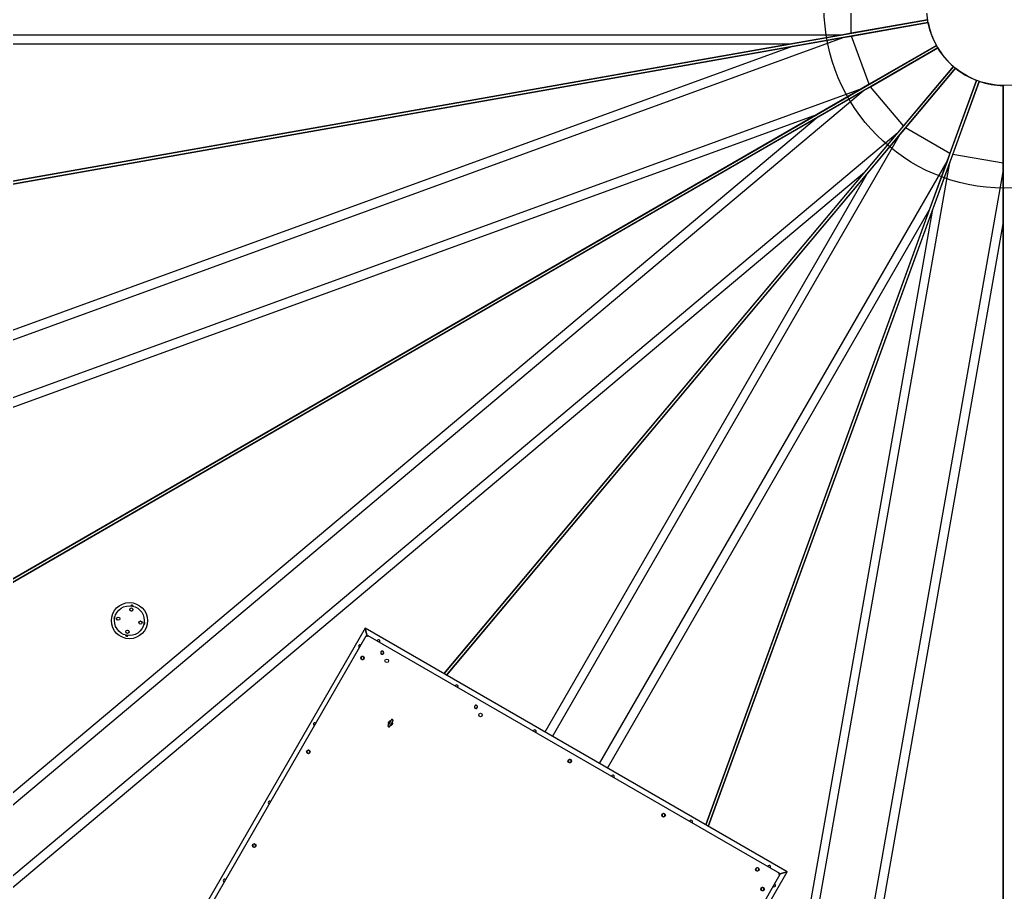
# Model space of a CAD drawing. Header units: millimetres. Extents: x 0 to 59400, y 0 to 42000.
# Drawn here: x 44127 to 49588, y 26406 to 31239 of the extents above; entities that cross this region are included whole.
import ezdxf

# ---------------------------------------------------------------- set-up
doc = ezdxf.new("R2010")
doc.units = ezdxf.units.MM
doc.header["$LTSCALE"] = 100
doc.layers.add('Sketch Geometry', color=7, linetype='Continuous', lineweight=18)
doc.layers.add('Visible', color=7, linetype='Continuous', lineweight=25)

msp = doc.modelspace()

# ---------------------------------------------------------------- linework, layer by layer
at = {"layer": 'Sketch Geometry'}
msp.add_circle((49584.05, 31306.07), 8095.14, dxfattribs=at)
at = {"layer": 'Visible', "color": 9, "true_color": 0xc0c0c0}
for p, q in [((48733.36, 31164.2), (48733.36, 31447.95)), ((48733.36, 31164.2), (48733.36, 31447.95)), ((41871.62, 29954.29), (49157.39, 31238.97)), ((49157.39, 31238.97), (48733.36, 31164.2)), ((49160.17, 31223.21), (41874.4, 29938.53)), ((48736.14, 31148.44), (49160.17, 31223.21)), ((42182.72, 31156.07), (48687.29, 31156.07)), ((42577.77, 28915.62), (48690.07, 31140.32)), ((48687.29, 31156.07), (48403.73, 31106.07)), ((48406.51, 31090.32), (48690.07, 31140.32)), ((48733.36, 31164.2), (48687.29, 31156.07)), ((48690.07, 31140.32), (48736.14, 31148.44)), ((48833.19, 30881.8), (48736.14, 31148.44)), ((48833.19, 30881.8), (48736.14, 31148.44)), ((48403.73, 31106.07), (42067.32, 29988.79)), ((42067.32, 31106.07), (48403.73, 31106.07)), ((42070.1, 29973.04), (48406.51, 31090.32)), ((48406.51, 31090.32), (42452.23, 28923.14)), ((42799.08, 27398), (49206.08, 31097.09)), ((49214.08, 31083.23), (42807.08, 27384.15)), ((49206.08, 31097.09), (48833.19, 30881.8)), ((48841.19, 30867.94), (49214.08, 31083.23)), ((46477.56, 27616.35), (49300.35, 30980.41)), ((49312.61, 30970.13), (46491.63, 27608.22)), ((49300.35, 30980.41), (49023.58, 30650.58)), ((49035.84, 30640.29), (49312.61, 30970.13)), ((42680.38, 28633.71), (48792.68, 30858.41)), ((47927.83, 26779.03), (49428.84, 30903.02)), ((49443.88, 30897.55), (47941.9, 26770.91)), ((48792.68, 30858.41), (48543.31, 30714.44)), ((48833.19, 30881.8), (48792.68, 30858.41)), ((48800.68, 30844.55), (48841.19, 30867.94)), ((49023.58, 30650.58), (48841.19, 30867.94)), ((49023.58, 30650.58), (48841.19, 30867.94)), ((49428.84, 30903.02), (49281.58, 30498.42)), ((49296.61, 30492.94), (49443.88, 30897.55)), ((49576.05, 30874.24), (49576.05, 30443.67)), ((49576.05, 23692.43), (49576.05, 30874.24)), ((43817.88, 26663.49), (48800.68, 30844.55)), ((48551.31, 30700.58), (48800.68, 30844.55)), ((42589.04, 28547.26), (48543.31, 30714.44)), ((48543.31, 30714.44), (42971.17, 27497.36)), ((42979.17, 27483.5), (48551.31, 30700.58)), ((48551.31, 30700.58), (43697.34, 26627.62)), ((49023.58, 30650.58), (48993.51, 30614.74)), ((49005.77, 30604.46), (49035.84, 30640.29)), ((49281.58, 30498.42), (49035.84, 30640.29)), ((49281.58, 30498.42), (49035.84, 30640.29)), ((44010.72, 26433.68), (48993.51, 30614.74)), ((47079.83, 27268.63), (49005.77, 30604.46)), ((48993.51, 30614.74), (48808.43, 30394.17)), ((48820.69, 30383.88), (49005.77, 30604.46)), ((49281.58, 30498.42), (49265.58, 30454.46)), ((49280.61, 30448.98), (49296.61, 30492.94)), ((49576.05, 30443.67), (49296.61, 30492.94)), ((49576.05, 30443.67), (49296.61, 30492.94)), ((47339.64, 27118.63), (49265.58, 30454.46)), ((48151.1, 24043.23), (49280.61, 30448.98)), ((49265.58, 30454.46), (49167.1, 30183.88)), ((49182.13, 30178.41), (49280.61, 30448.98)), ((49576.05, 30443.67), (49576.05, 30396.89)), ((43954.46, 26321.2), (48808.43, 30394.17)), ((48808.43, 30394.17), (46477.56, 27616.35)), ((46491.63, 27608.22), (48820.69, 30383.88)), ((48820.69, 30383.88), (47036.53, 27293.63)), ((48446.55, 23991.13), (49576.05, 30396.89)), ((49576.05, 30396.89), (49576.05, 30108.95)), ((47382.94, 27093.63), (49167.1, 30183.88)), ((49167.1, 30183.88), (47927.83, 26779.03)), ((47941.9, 26770.91), (49182.13, 30178.41)), ((49182.13, 30178.41), (48081.83, 23938.26)), ((48475.75, 23868.81), (49576.05, 30108.95)), ((49576.05, 30108.95), (49576.05, 23692.43))]:
    msp.add_line(p, q, dxfattribs=at)
at = {"layer": 'Visible'}
for p, q in [((46040.59, 27868.62), (44690.59, 25530.35)), ((46052.68, 27823.54), (46040.59, 27868.62)), ((46040.61, 27868.62), (46052.68, 27823.54)), ((48378.88, 26518.62), (46040.61, 27868.62)), ((44730.49, 25545.43), (46047.49, 27826.54)), ((46047.92, 27827.3), (46047.49, 27826.54)), ((46052.68, 27823.54), (46047.49, 27826.54)), ((46050.52, 27825.8), (46047.92, 27827.3)), ((46050.08, 27825.04), (46050.52, 27825.8)), ((46055.68, 27828.73), (46052.68, 27823.54)), ((46053.42, 27826.58), (46054.92, 27829.17)), ((46054.18, 27826.14), (46053.42, 27826.58)), ((46055.68, 27828.73), (46054.92, 27829.17)), ((46055.68, 27828.73), (48336.79, 26511.73)), ((46192.39, 27362.4), (46193.15, 27361.96)), ((46169.89, 27323.43), (46170.65, 27322.99)), ((46170.08, 27334.87), (46170.84, 27336.2)), ((46170.08, 27334.87), (46170.3, 27334.74)), ((46180.24, 27329), (46180.47, 27328.87)), ((46181.24, 27330.2), (46180.47, 27328.87)), ((46181.81, 27355.19), (46182.58, 27356.52)), ((46182.58, 27356.52), (46182.8, 27356.39)), ((46192.97, 27350.52), (46192.2, 27349.19)), ((46192.97, 27350.52), (46192.74, 27350.65)), ((48338.99, 26503.54), (47021.99, 24222.43)), ((47028.88, 24180.34), (48378.88, 26518.61)), ((48333.79, 26506.54), (48378.88, 26518.62)), ((48378.88, 26518.61), (48333.79, 26506.54)), ((48333.79, 26506.54), (48336.79, 26511.73)), ((48338.99, 26503.54), (48333.79, 26506.54)), ((48335.29, 26509.14), (48336.05, 26508.7)), ((48336.05, 26508.7), (48337.55, 26511.29)), ((48336.39, 26505.04), (48336.83, 26505.8)), ((48337.55, 26511.29), (48336.79, 26511.73)), ((48336.83, 26505.8), (48339.43, 26504.3)), ((48338.99, 26503.54), (48339.43, 26504.3))]:
    msp.add_line(p, q, dxfattribs=at)
for centre, radius in [((49584.05, 31306.07), 8250), ((44734.56, 27910.42), 100), ((44734.56, 27910.42), 82.5), ((44745.41, 27971.97), 9), ((44745.41, 27971.97), 8.75), ((44673.01, 27921.27), 9), ((44673.01, 27921.27), 8.75), ((44796.11, 27899.57), 9), ((44796.11, 27899.57), 8.75), ((44723.7, 27848.87), 9), ((44723.7, 27848.87), 8.75), ((46026.22, 27703.71), 10), ((46160.58, 27687.77), 10), ((46680.2, 27387.77), 10), ((45726.22, 27184.1), 10), ((47174.74, 27132.99), 10), ((47694.35, 26832.99), 10), ((45426.22, 26664.48), 10), ((48213.97, 26532.99), 10), ((48243.25, 26423.71), 10)]:
    msp.add_circle(centre, radius, dxfattribs=at)
at = {"layer": 'Visible', "color": 9, "true_color": 0xc0c0c0}
for radius in [1000, 431.86]:
    msp.add_circle((49584.05, 31306.07), radius, dxfattribs=at)
for radius, start, end in [(8420, 322.893014, 246.750813), (8326.9, 335.718532, 246.329235), (7695, 176.716634, 267.758229), (431.91, 191.06132, 208.93868), (431.91, 191.06132, 208.93868), (431.91, 211.06132, 228.93868), (431.91, 211.06132, 228.93868), (431.91, 231.06132, 248.93868), (431.91, 231.06132, 248.93868), (431.91, 251.06132, 268.93868), (431.91, 251.06132, 268.93868), (8150, 210.056241, 229.943759)]:
    msp.add_arc((49584.05, 31306.07), radius, start, end, dxfattribs=at)
at = {"layer": 'Visible'}
for centre, radius, start, end in [((49584.05, 31306.07), 8150, 274.709403, 273.296967), ((49584.05, 31306.07), 8030, 175.790004, 273.30742), ((49584.05, 31306.07), 7830, 176.60031, 267.796899), ((44748.45, 27989.2), 7, 8.60084, 151.39916), ((44655.77, 27924.31), 7, 98.60084, 241.39916), ((44813.34, 27896.53), 7, 278.60084, 61.39916), ((44720.67, 27831.64), 7, 188.60084, 331.39916), ((46114.71, 27796.97), 8, 315.45565, 164.54435), ((46012.25, 27769.52), 8, 45.45565, 254.54435), ((46026.22, 27703.71), 8, 177.87607, 237.87607), ((46026.22, 27703.71), 8, 117.87607, 177.87607), ((46026.22, 27703.71), 8, 237.87607, 297.87607), ((46026.22, 27703.71), 8, 57.87607, 117.87607), ((46026.22, 27703.71), 8, 297.87607, 357.87607), ((46026.22, 27703.71), 8, 357.87607, 57.87607), ((46135.51, 27732.99), 8, 128.11971, 188.11971), ((46135.51, 27732.99), 8, 188.11971, 248.11971), ((46135.51, 27732.99), 8, 68.11971, 128.11971), ((46135.51, 27732.99), 8, 248.11971, 308.11971), ((46135.51, 27732.99), 8, 8.11971, 68.11971), ((46135.51, 27732.99), 8, 308.11971, 8.11971), ((46547.72, 27546.97), 8, 315.45565, 164.54435), ((46655.12, 27432.99), 8, 128.11971, 188.11971), ((46655.12, 27432.99), 8, 188.11971, 248.11971), ((46655.12, 27432.99), 8, 68.11971, 128.11971), ((46655.12, 27432.99), 8, 248.11971, 308.11971), ((46655.12, 27432.99), 8, 8.11971, 68.11971), ((46655.12, 27432.99), 8, 308.11971, 8.11971), ((45762.25, 27336.51), 8, 45.45565, 254.54435), ((46181.52, 27342.7), 12.5, 87.64713, 212.35287), ((46181.52, 27342.7), 12.5, 267.64713, 32.35287), ((46980.73, 27296.97), 8, 315.45565, 164.54435), ((45726.22, 27184.1), 8, 177.87607, 237.87607), ((45726.22, 27184.1), 8, 117.87607, 177.87607), ((45726.22, 27184.1), 8, 237.87607, 297.87607), ((45726.22, 27184.1), 8, 57.87607, 117.87607), ((45726.22, 27184.1), 8, 297.87607, 357.87607), ((45726.22, 27184.1), 8, 357.87607, 57.87607), ((47174.74, 27132.99), 8, 128.11971, 188.11971), ((47174.74, 27132.99), 8, 188.11971, 248.11971), ((47174.74, 27132.99), 8, 68.11971, 128.11971), ((47174.74, 27132.99), 8, 248.11971, 308.11971), ((47174.74, 27132.99), 8, 8.11971, 68.11971), ((47174.74, 27132.99), 8, 308.11971, 8.11971), ((47413.75, 27046.97), 8, 315.45565, 164.54435), ((45512.25, 26903.49), 8, 45.45565, 254.54435), ((47694.35, 26832.99), 8, 128.11971, 188.11971), ((47694.35, 26832.99), 8, 188.11971, 248.11971), ((47694.35, 26832.99), 8, 68.11971, 128.11971), ((47694.35, 26832.99), 8, 248.11971, 308.11971), ((47694.35, 26832.99), 8, 8.11971, 68.11971), ((47694.35, 26832.99), 8, 308.11971, 8.11971), ((47846.76, 26796.97), 8, 315.45565, 164.54435), ((45426.22, 26664.48), 8, 177.87607, 237.87607), ((45426.22, 26664.48), 8, 117.87607, 177.87607), ((45426.22, 26664.48), 8, 237.87607, 297.87607), ((45426.22, 26664.48), 8, 57.87607, 117.87607), ((45426.22, 26664.48), 8, 297.87607, 357.87607), ((45426.22, 26664.48), 8, 357.87607, 57.87607), ((48279.77, 26546.97), 8, 315.45565, 164.54435), ((48213.97, 26532.99), 8, 128.11971, 188.11971), ((48213.97, 26532.99), 8, 188.11971, 248.11971), ((48213.97, 26532.99), 8, 68.11971, 128.11971), ((48213.97, 26532.99), 8, 248.11971, 308.11971), ((48213.97, 26532.99), 8, 8.11971, 68.11971), ((48213.97, 26532.99), 8, 308.11971, 8.11971), ((45262.25, 26470.48), 8, 45.45565, 254.54435), ((48307.23, 26444.51), 8, 225.45565, 74.54435), ((48243.25, 26423.71), 8, 135.54232, 195.54232), ((48243.25, 26423.71), 8, 195.54232, 255.54232), ((48243.25, 26423.71), 8, 75.54232, 135.54232), ((48243.25, 26423.71), 8, 255.54232, 315.54232), ((48243.25, 26423.71), 8, 15.54232, 75.54232), ((48243.25, 26423.71), 8, 315.54232, 15.54232)]:
    msp.add_arc(centre, radius, start, end, dxfattribs=at)
for points, weights in [([(46018.23, 27704.01), (46018.15, 27701.87), (46018.06, 27699.39)], [1, 1.03814443452, 1.0003653387]), ([(46018.06, 27699.39), (46020.15, 27698.08), (46021.97, 27696.94)], [1.0003653387, 1.03814443452, 1]), ([(46018.4, 27708.62), (46018.31, 27706.15), (46018.23, 27704.01)], [1.0003653387, 1.03814443452, 1]), ([(46022.48, 27710.78), (46020.59, 27709.78), (46018.4, 27708.62)], [1, 1.03814443452, 1.0003653387]), ([(46021.97, 27696.94), (46023.79, 27695.8), (46025.88, 27694.48)], [1, 1.03814443452, 1.0003653387]), ([(46026.57, 27712.94), (46024.38, 27711.79), (46022.48, 27710.78)], [1.0003653387, 1.03814443452, 1]), ([(46025.88, 27694.48), (46028.07, 27695.64), (46029.96, 27696.64)], [1.0003653387, 1.03814443452, 1]), ([(46030.48, 27710.49), (46028.66, 27711.63), (46026.57, 27712.94)], [1, 1.03814443452, 1.0003653387]), ([(46029.96, 27696.64), (46031.86, 27697.64), (46034.05, 27698.8)], [1, 1.03814443452, 1.0003653387]), ([(46034.39, 27708.03), (46032.29, 27709.35), (46030.48, 27710.49)], [1.0003653387, 1.03814443452, 1]), ([(46034.05, 27698.8), (46034.14, 27701.27), (46034.22, 27703.42)], [1.0003653387, 1.03814443452, 1]), ([(46034.22, 27703.42), (46034.3, 27705.56), (46034.39, 27708.03)], [1, 1.03814443452, 1.0003653387]), ([(46130.57, 27739.29), (46128.88, 27737.97), (46126.93, 27736.44)], [1, 1.03814443452, 1.0003653387]), ([(46126.93, 27736.44), (46127.28, 27733.99), (46127.59, 27731.86)], [1.0003653387, 1.03814443452, 1]), ([(46127.59, 27731.86), (46127.89, 27729.74), (46128.24, 27727.29)], [1, 1.03814443452, 1.0003653387]), ([(46128.24, 27727.29), (46130.54, 27726.37), (46132.52, 27725.57)], [1.0003653387, 1.03814443452, 1]), ([(46134.2, 27742.14), (46132.25, 27740.61), (46130.57, 27739.29)], [1.0003653387, 1.03814443452, 1]), ([(46132.52, 27725.57), (46134.51, 27724.77), (46136.81, 27723.85)], [1, 1.03814443452, 1.0003653387]), ([(46138.49, 27740.42), (46136.5, 27741.22), (46134.2, 27742.14)], [1, 1.03814443452, 1.0003653387]), ([(46136.81, 27723.85), (46138.76, 27725.38), (46140.44, 27726.7)], [1.0003653387, 1.03814443452, 1]), ([(46142.77, 27738.7), (46140.48, 27739.62), (46138.49, 27740.42)], [1.0003653387, 1.03814443452, 1]), ([(46140.44, 27726.7), (46142.13, 27728.02), (46144.08, 27729.55)], [1, 1.03814443452, 1.0003653387]), ([(46143.43, 27734.12), (46143.12, 27736.25), (46142.77, 27738.7)], [1, 1.03814443452, 1.0003653387]), ([(46144.08, 27729.55), (46143.73, 27732), (46143.43, 27734.12)], [1.0003653387, 1.03814443452, 1]), ([(46650.18, 27439.29), (46648.5, 27437.97), (46646.55, 27436.44)], [1, 1.03814443452, 1.0003653387]), ([(46646.55, 27436.44), (46646.9, 27433.99), (46647.2, 27431.86)], [1.0003653387, 1.03814443452, 1]), ([(46647.2, 27431.86), (46647.5, 27429.74), (46647.85, 27427.29)], [1, 1.03814443452, 1.0003653387]), ([(46647.85, 27427.29), (46650.15, 27426.37), (46652.14, 27425.57)], [1.0003653387, 1.03814443452, 1]), ([(46653.82, 27442.14), (46651.87, 27440.61), (46650.18, 27439.29)], [1.0003653387, 1.03814443452, 1]), ([(46652.14, 27425.57), (46654.13, 27424.77), (46656.43, 27423.85)], [1, 1.03814443452, 1.0003653387]), ([(46658.1, 27440.42), (46656.11, 27441.22), (46653.82, 27442.14)], [1, 1.03814443452, 1.0003653387]), ([(46656.43, 27423.85), (46658.37, 27425.38), (46660.06, 27426.7)], [1.0003653387, 1.03814443452, 1]), ([(46662.39, 27438.7), (46660.09, 27439.62), (46658.1, 27440.42)], [1.0003653387, 1.03814443452, 1]), ([(46660.06, 27426.7), (46661.75, 27428.02), (46663.69, 27429.55)], [1, 1.03814443452, 1.0003653387]), ([(46663.04, 27434.12), (46662.74, 27436.25), (46662.39, 27438.7)], [1, 1.03814443452, 1.0003653387]), ([(46663.69, 27429.55), (46663.34, 27432), (46663.04, 27434.12)], [1.0003653387, 1.03814443452, 1]), ([(46171.58, 27337.07), (46171.28, 27336.56), (46170.96, 27336.01)], [1.06244661735, 1.03210525676, 1]), ([(46181.01, 27330.21), (46181.33, 27330.76), (46181.62, 27331.27)], [1, 1.03210525676, 1.06244661735]), ([(46182.04, 27355.19), (46181.72, 27354.63), (46181.43, 27354.12)], [1, 1.03210525676, 1.06244661735]), ([(46191.47, 27348.33), (46191.76, 27348.83), (46192.08, 27349.39)], [1.06244661735, 1.03210525676, 1]), ([(45718.23, 27184.39), (45718.15, 27182.25), (45718.06, 27179.78)], [1, 1.03814443452, 1.0003653387]), ([(45718.06, 27179.78), (45720.15, 27178.46), (45721.97, 27177.32)], [1.0003653387, 1.03814443452, 1]), ([(45718.4, 27189.01), (45718.31, 27186.54), (45718.23, 27184.39)], [1.0003653387, 1.03814443452, 1]), ([(45722.48, 27191.17), (45720.59, 27190.17), (45718.4, 27189.01)], [1, 1.03814443452, 1.0003653387]), ([(45721.97, 27177.32), (45723.79, 27176.18), (45725.88, 27174.87)], [1, 1.03814443452, 1.0003653387]), ([(45726.57, 27193.33), (45724.38, 27192.17), (45722.48, 27191.17)], [1.0003653387, 1.03814443452, 1]), ([(45725.88, 27174.87), (45728.07, 27176.02), (45729.96, 27177.03)], [1.0003653387, 1.03814443452, 1]), ([(45730.48, 27190.87), (45728.66, 27192.01), (45726.57, 27193.33)], [1, 1.03814443452, 1.0003653387]), ([(45729.96, 27177.03), (45731.86, 27178.03), (45734.05, 27179.19)], [1, 1.03814443452, 1.0003653387]), ([(45734.39, 27188.42), (45732.29, 27189.73), (45730.48, 27190.87)], [1.0003653387, 1.03814443452, 1]), ([(45734.05, 27179.19), (45734.14, 27181.66), (45734.22, 27183.8)], [1.0003653387, 1.03814443452, 1]), ([(45734.22, 27183.8), (45734.3, 27185.94), (45734.39, 27188.42)], [1, 1.03814443452, 1.0003653387]), ([(47169.8, 27139.29), (47168.11, 27137.97), (47166.16, 27136.44)], [1, 1.03814443452, 1.0003653387]), ([(47166.16, 27136.44), (47166.51, 27133.99), (47166.82, 27131.86)], [1.0003653387, 1.03814443452, 1]), ([(47166.82, 27131.86), (47167.12, 27129.74), (47167.47, 27127.29)], [1, 1.03814443452, 1.0003653387]), ([(47167.47, 27127.29), (47169.77, 27126.37), (47171.76, 27125.57)], [1.0003653387, 1.03814443452, 1]), ([(47173.43, 27142.14), (47171.48, 27140.61), (47169.8, 27139.29)], [1.0003653387, 1.03814443452, 1]), ([(47171.76, 27125.57), (47173.74, 27124.77), (47176.04, 27123.85)], [1, 1.03814443452, 1.0003653387]), ([(47177.72, 27140.42), (47175.73, 27141.22), (47173.43, 27142.14)], [1, 1.03814443452, 1.0003653387]), ([(47176.04, 27123.85), (47177.99, 27125.38), (47179.68, 27126.7)], [1.0003653387, 1.03814443452, 1]), ([(47182, 27138.7), (47179.71, 27139.62), (47177.72, 27140.42)], [1.0003653387, 1.03814443452, 1]), ([(47179.68, 27126.7), (47181.36, 27128.02), (47183.31, 27129.55)], [1, 1.03814443452, 1.0003653387]), ([(47182.66, 27134.12), (47182.35, 27136.25), (47182, 27138.7)], [1, 1.03814443452, 1.0003653387]), ([(47183.31, 27129.55), (47182.96, 27132), (47182.66, 27134.12)], [1.0003653387, 1.03814443452, 1]), ([(47689.41, 26839.29), (47687.73, 26837.97), (47685.78, 26836.44)], [1, 1.03814443452, 1.0003653387]), ([(47685.78, 26836.44), (47686.13, 26833.99), (47686.43, 26831.86)], [1.0003653387, 1.03814443452, 1]), ([(47686.43, 26831.86), (47686.73, 26829.74), (47687.08, 26827.29)], [1, 1.03814443452, 1.0003653387]), ([(47687.08, 26827.29), (47689.38, 26826.37), (47691.37, 26825.57)], [1.0003653387, 1.03814443452, 1]), ([(47693.05, 26842.14), (47691.1, 26840.61), (47689.41, 26839.29)], [1.0003653387, 1.03814443452, 1]), ([(47691.37, 26825.57), (47693.36, 26824.77), (47695.66, 26823.85)], [1, 1.03814443452, 1.0003653387]), ([(47697.33, 26840.42), (47695.34, 26841.22), (47693.05, 26842.14)], [1, 1.03814443452, 1.0003653387]), ([(47695.66, 26823.85), (47697.6, 26825.38), (47699.29, 26826.7)], [1.0003653387, 1.03814443452, 1]), ([(47701.62, 26838.7), (47699.32, 26839.62), (47697.33, 26840.42)], [1.0003653387, 1.03814443452, 1]), ([(47699.29, 26826.7), (47700.98, 26828.02), (47702.92, 26829.55)], [1, 1.03814443452, 1.0003653387]), ([(47702.27, 26834.12), (47701.97, 26836.25), (47701.62, 26838.7)], [1, 1.03814443452, 1.0003653387]), ([(47702.92, 26829.55), (47702.57, 26832), (47702.27, 26834.12)], [1.0003653387, 1.03814443452, 1]), ([(45418.23, 26664.78), (45418.15, 26662.64), (45418.06, 26660.16)], [1, 1.03814443452, 1.0003653387]), ([(45418.06, 26660.16), (45420.15, 26658.85), (45421.97, 26657.71)], [1.0003653387, 1.03814443452, 1]), ([(45418.4, 26669.39), (45418.31, 26666.92), (45418.23, 26664.78)], [1.0003653387, 1.03814443452, 1]), ([(45422.48, 26671.55), (45420.59, 26670.55), (45418.4, 26669.39)], [1, 1.03814443452, 1.0003653387]), ([(45421.97, 26657.71), (45423.79, 26656.57), (45425.88, 26655.25)], [1, 1.03814443452, 1.0003653387]), ([(45426.57, 26673.71), (45424.38, 26672.56), (45422.48, 26671.55)], [1.0003653387, 1.03814443452, 1]), ([(45425.88, 26655.25), (45428.07, 26656.41), (45429.96, 26657.41)], [1.0003653387, 1.03814443452, 1]), ([(45430.48, 26671.26), (45428.66, 26672.4), (45426.57, 26673.71)], [1, 1.03814443452, 1.0003653387]), ([(45429.96, 26657.41), (45431.86, 26658.41), (45434.05, 26659.57)], [1, 1.03814443452, 1.0003653387]), ([(45434.39, 26668.8), (45432.29, 26670.12), (45430.48, 26671.26)], [1.0003653387, 1.03814443452, 1]), ([(45434.05, 26659.57), (45434.14, 26662.04), (45434.22, 26664.19)], [1.0003653387, 1.03814443452, 1]), ([(45434.22, 26664.19), (45434.3, 26666.33), (45434.39, 26668.8)], [1, 1.03814443452, 1.0003653387]), ([(48212.66, 26542.14), (48210.72, 26540.61), (48209.03, 26539.29)], [1.0003653387, 1.03814443452, 1]), ([(48216.95, 26540.42), (48214.96, 26541.22), (48212.66, 26542.14)], [1, 1.03814443452, 1.0003653387]), ([(48209.03, 26539.29), (48207.34, 26537.97), (48205.4, 26536.44)], [1, 1.03814443452, 1.0003653387]), ([(48205.4, 26536.44), (48205.74, 26533.99), (48206.05, 26531.86)], [1.0003653387, 1.03814443452, 1]), ([(48206.05, 26531.86), (48206.35, 26529.74), (48206.7, 26527.29)], [1, 1.03814443452, 1.0003653387]), ([(48206.7, 26527.29), (48209, 26526.37), (48210.99, 26525.57)], [1.0003653387, 1.03814443452, 1]), ([(48210.99, 26525.57), (48212.98, 26524.77), (48215.27, 26523.85)], [1, 1.03814443452, 1.0003653387]), ([(48215.27, 26523.85), (48217.22, 26525.38), (48218.91, 26526.7)], [1.0003653387, 1.03814443452, 1]), ([(48221.23, 26538.7), (48218.94, 26539.62), (48216.95, 26540.42)], [1.0003653387, 1.03814443452, 1]), ([(48218.91, 26526.7), (48220.59, 26528.02), (48222.54, 26529.55)], [1, 1.03814443452, 1.0003653387]), ([(48221.89, 26534.12), (48221.58, 26536.25), (48221.23, 26538.7)], [1, 1.03814443452, 1.0003653387]), ([(48222.54, 26529.55), (48222.19, 26532), (48221.89, 26534.12)], [1.0003653387, 1.03814443452, 1]), ([(48240.77, 26432.61), (48239.04, 26430.85), (48237.54, 26429.32)], [1.0003653387, 1.03814443452, 1]), ([(48245.25, 26431.46), (48243.17, 26431.99), (48240.77, 26432.61)], [1, 1.03814443452, 1.0003653387]), ([(48237.54, 26429.32), (48236.04, 26427.79), (48234.3, 26426.02)], [1, 1.03814443452, 1.0003653387]), ([(48234.3, 26426.02), (48234.97, 26423.63), (48235.54, 26421.57)], [1.0003653387, 1.03814443452, 1]), ([(48235.54, 26421.57), (48236.12, 26419.5), (48236.78, 26417.12)], [1, 1.03814443452, 1.0003653387]), ([(48236.78, 26417.12), (48239.18, 26416.5), (48241.25, 26415.97)], [1.0003653387, 1.03814443452, 1]), ([(48241.25, 26415.97), (48243.33, 26415.43), (48245.72, 26414.81)], [1, 1.03814443452, 1.0003653387]), ([(48249.72, 26430.31), (48247.32, 26430.92), (48245.25, 26431.46)], [1.0003653387, 1.03814443452, 1]), ([(48245.72, 26414.81), (48247.46, 26416.58), (48248.96, 26418.11)], [1.0003653387, 1.03814443452, 1]), ([(48248.96, 26418.11), (48250.46, 26419.64), (48252.19, 26421.41)], [1, 1.03814443452, 1.0003653387]), ([(48250.96, 26425.86), (48250.38, 26427.92), (48249.72, 26430.31)], [1, 1.03814443452, 1.0003653387]), ([(48252.19, 26421.41), (48251.53, 26423.79), (48250.96, 26425.86)], [1.0003653387, 1.03814443452, 1])]:
    msp.add_rational_spline(points, weights, degree=2, dxfattribs=at)
for points, knots in [([(46192.39, 27362.4), (46191.93, 27362.67), (46191.42, 27362.86), (46190.42, 27363.07), (46189.94, 27363.09), (46189, 27363.02), (46188.6, 27362.92), (46187.8, 27362.65), (46187.5, 27362.48), (46186.96, 27362.15), (46186.77, 27362), (46186.46, 27361.73), (46186.34, 27361.62), (46186.12, 27361.39), (46186.03, 27361.29), (46185.77, 27360.98), (46185.66, 27360.83), (46185.34, 27360.4), (46185.15, 27360.12), (46184.72, 27359.47), (46184.48, 27359.1), (46183.95, 27358.25), (46183.65, 27357.78), (46183.16, 27356.99), (46182.98, 27356.7), (46182.8, 27356.39)], [1.57079633, 1.57079633, 1.57079633, 1.57079633, 1.57881416, 1.57881416, 1.58764941, 1.58764941, 1.59920554, 1.59920554, 1.61631913, 1.61631913, 1.6395962, 1.6395962, 1.66681466, 1.66681466, 1.70702306, 1.70702306, 1.80036323, 1.80036323, 1.95742916, 1.95742916, 2.11449509, 2.11449509, 2.27156102, 2.27156102, 2.35612598, 2.35612598, 2.35612598, 2.35612598]), ([(46192.75, 27350.65), (46193.06, 27351.23), (46193.35, 27351.77), (46193.88, 27352.75), (46194.11, 27353.2), (46194.52, 27354), (46194.7, 27354.35), (46195, 27354.98), (46195.12, 27355.24), (46195.34, 27355.8), (46195.42, 27355.98), (46195.57, 27356.64), (46195.62, 27356.88), (46195.67, 27357.64), (46195.7, 27358.08), (46195.44, 27359.09), (46195.35, 27359.37), (46194.99, 27360.18), (46194.63, 27360.75), (46193.81, 27361.53), (46193.49, 27361.77), (46193.15, 27361.96)], [-2.35612598, -2.35612598, -2.35612598, -2.35612598, -2.19906005, -2.19906005, -2.04199412, -2.04199412, -1.88492819, -1.88492819, -1.72786226, -1.72786226, -1.65207906, -1.65207906, -1.6205185, -1.6205185, -1.59654689, -1.59654689, -1.58866891, -1.58866891, -1.57668938, -1.57668938, -1.57079633, -1.57079633, -1.57079633, -1.57079633]), ([(46170.3, 27334.74), (46169.98, 27334.16), (46169.69, 27333.62), (46169.17, 27332.64), (46168.93, 27332.19), (46168.52, 27331.4), (46168.35, 27331.05), (46168.04, 27330.41), (46167.92, 27330.15), (46167.71, 27329.59), (46167.63, 27329.41), (46167.48, 27328.76), (46167.42, 27328.52), (46167.38, 27327.75), (46167.35, 27327.31), (46167.6, 27326.3), (46167.69, 27326.02), (46168.05, 27325.22), (46168.41, 27324.64), (46169.24, 27323.87), (46169.55, 27323.63), (46169.89, 27323.43)], [-2.35612598, -2.35612598, -2.35612598, -2.35612598, -2.19906005, -2.19906005, -2.04199412, -2.04199412, -1.88492819, -1.88492819, -1.72786226, -1.72786226, -1.65207906, -1.65207906, -1.6205185, -1.6205185, -1.59654689, -1.59654689, -1.58866891, -1.58866891, -1.57668938, -1.57668938, -1.57079633, -1.57079633, -1.57079633, -1.57079633]), ([(46185.19, 27359.68), (46185.19, 27359.68), (46185.19, 27359.67), (46185.15, 27359.57), (46185.06, 27359.39), (46184.73, 27358.72), (46184.41, 27358.11), (46183.55, 27356.49), (46182.96, 27355.4), (46181.58, 27352.91), (46180.78, 27351.48), (46179.07, 27348.47), (46178.16, 27346.88), (46176.33, 27343.7), (46175.4, 27342.11), (46173.63, 27339.09), (46172.78, 27337.67), (46171.27, 27335.15), (46170.59, 27334.05), (46169.51, 27332.32), (46169.09, 27331.67), (46168.75, 27331.16), (46168.68, 27331.07), (46168.65, 27331.03), (46168.65, 27331.03), (46168.65, 27331.03)], [-1.3786972, -1.3786972, -1.3786972, -1.3786972, -1.3401825, -1.3401825, -1.192287, -1.192287, -0.9396867, -0.9396867, -0.637214, -0.637214, -0.3231373, -0.3231373, -0.0061567, -0.0061567, 0.3114634, 0.3114634, 0.6284942, 0.6284942, 0.9427146, 0.9427146, 1.2449499, 1.2449499, 1.357812, 1.357812, 1.3786972, 1.3786972, 1.3786972, 1.3786972]), ([(46170.65, 27322.99), (46171.12, 27322.72), (46171.62, 27322.54), (46172.62, 27322.32), (46173.1, 27322.31), (46174.04, 27322.37), (46174.45, 27322.48), (46175.24, 27322.75), (46175.54, 27322.92), (46176.09, 27323.25), (46176.27, 27323.4), (46176.59, 27323.66), (46176.7, 27323.77), (46176.93, 27324), (46177.02, 27324.11), (46177.28, 27324.41), (46177.39, 27324.56), (46177.7, 27325), (46177.89, 27325.27), (46178.32, 27325.93), (46178.56, 27326.3), (46179.1, 27327.14), (46179.39, 27327.61), (46179.88, 27328.4), (46180.06, 27328.7), (46180.25, 27329)], [1.57079633, 1.57079633, 1.57079633, 1.57079633, 1.57881416, 1.57881416, 1.58764941, 1.58764941, 1.59920554, 1.59920554, 1.61631913, 1.61631913, 1.6395962, 1.6395962, 1.66681466, 1.66681466, 1.70702306, 1.70702306, 1.80036323, 1.80036323, 1.95742916, 1.95742916, 2.11449509, 2.11449509, 2.27156102, 2.27156102, 2.35612598, 2.35612598, 2.35612598, 2.35612598]), ([(46177.85, 27325.71), (46177.85, 27325.71), (46177.86, 27325.73), (46177.9, 27325.82), (46177.99, 27326.01), (46178.32, 27326.67), (46178.63, 27327.28), (46179.5, 27328.91), (46180.09, 27329.99), (46181.47, 27332.49), (46182.27, 27333.91), (46183.97, 27336.92), (46184.88, 27338.51), (46186.72, 27341.7), (46187.65, 27343.29), (46189.42, 27346.3), (46190.26, 27347.72), (46191.78, 27350.24), (46192.45, 27351.34), (46193.53, 27353.07), (46193.95, 27353.73), (46194.3, 27354.23), (46194.37, 27354.33), (46194.39, 27354.36), (46194.39, 27354.37), (46194.39, 27354.37)], [-1.3786972, -1.3786972, -1.3786972, -1.3786972, -1.3401825, -1.3401825, -1.192287, -1.192287, -0.9396867, -0.9396867, -0.637214, -0.637214, -0.3231373, -0.3231373, -0.0061567, -0.0061567, 0.3114634, 0.3114634, 0.6284942, 0.6284942, 0.9427146, 0.9427146, 1.2449499, 1.2449499, 1.357812, 1.357812, 1.3786972, 1.3786972, 1.3786972, 1.3786972])]:
    msp.add_open_spline(points, degree=3, knots=knots, dxfattribs=at)
for points in [[(46174.48, 27340.54), (46173.49, 27339.64), (46172.4, 27338.48), (46171.58, 27337.07)], [(46181.43, 27354.12), (46180.63, 27352.73), (46180.16, 27351.22), (46179.87, 27349.87)], [(46181.62, 27331.27), (46182.42, 27332.67), (46182.88, 27334.18), (46183.18, 27335.52)], [(46188.56, 27344.85), (46189.55, 27345.75), (46190.64, 27346.91), (46191.47, 27348.33)]]:
    msp.add_open_spline(points, degree=3, dxfattribs=at)

doc.saveas('drawing.dxf')
